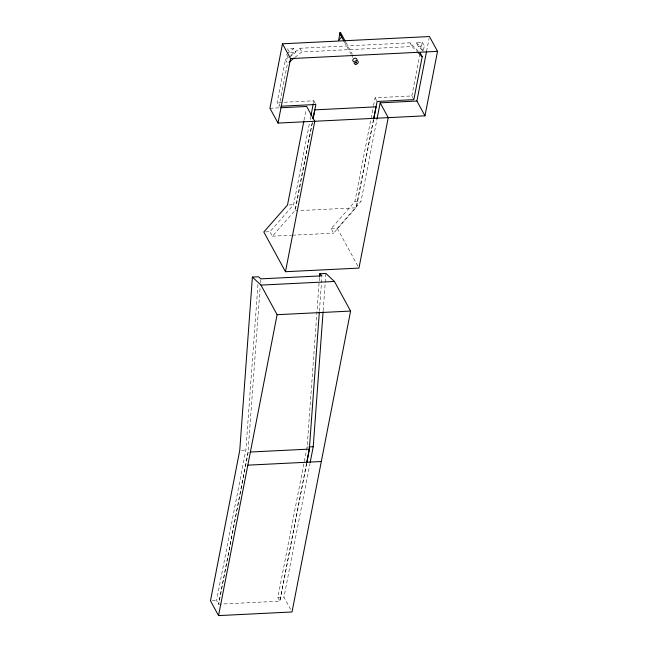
<?xml version="1.0" encoding="UTF-8"?>
<svg xmlns="http://www.w3.org/2000/svg" width="648" height="648" viewBox="0 0 648 648"><rect width="100%" height="100%" fill="white"/><g stroke="black" fill="none" stroke-linecap="round" stroke-linejoin="round"><path stroke-width="0.49" stroke-dasharray="3.24 2.43" d="M306.626 463.587L279.847 601.174L218.611 604.195L216.594 600.494L245.876 450.044L258.001 283.832M248.103 452.126L218.611 604.195L247.892 453.746L260.156 286.918M260.456 282.893L260.674 279.871M306.642 463.02L279.847 601.174L277.83 597.472L307.111 447.023L319.164 281.815M319.237 280.803L319.456 277.781M319.407 311.097L321.392 283.897M321.465 282.884L321.91 276.842M323.158 310.724L325.879 273.448M285.476 59.616L287.493 63.318L279.126 106.304L277.109 102.603L285.476 59.616L290.004 56.028M304.001 120.261L306.107 109.423M265.559 231.887L269.933 231.676L293.625 204.719L309.42 123.557M310.19 119.597L310.773 116.624M313.47 102.765L313.851 100.788L277.109 102.603M312.328 122.674L295.642 208.421L294.678 210.835L272.387 236.188L269.933 231.676M373.564 119.653L356.878 205.4L355.914 207.806L333.623 233.167L331.16 228.647L354.861 201.698L373.353 106.669M373.548 105.681L375.087 97.767L411.828 95.953L413.845 99.654M290.604 609.363L283.954 597.164L309.963 463.547M331.16 228.647L337.284 228.347L360.985 201.398L377.096 118.608M411.828 95.953L420.001 53.946M423.257 51.297L421.24 47.596L422.285 42.217L416.162 42.525L418.179 46.227L423.257 51.297L424.302 45.919L422.285 42.217M426.562 51.427L429.065 38.524M312.255 122.731L294.678 210.835L297.691 210.681M373.491 119.71L355.914 207.806L298.696 210.632M287.242 53.679L293.69 48.568L295.707 52.269L289.259 57.38M290.758 55.436L299.813 48.268L410.038 42.825L418.163 50.933M295.043 57.34L301.83 51.97L412.055 46.526L416.794 51.257M293.69 48.568L287.566 48.867L289.583 52.569L295.707 52.269M418.179 46.227L424.302 45.919M269.941 108.281L279.871 107.787M289.251 204.938L293.625 204.719M354.861 201.698L360.985 201.398M272.387 236.188L291.462 235.248M292.467 235.192L333.623 233.167M241.501 450.263L245.876 450.044M307.111 447.023L308.861 446.934M212.22 600.704L216.594 600.494M277.83 597.472L283.954 597.164M416.162 42.525L421.24 47.596M410.038 42.825L412.055 46.526M345.765 42.177L352.407 54.367M375.087 97.767L377.104 101.469M344.323 41.804L350.965 54.003M351.443 54.869L352.868 57.486M299.813 48.268L301.83 51.97M313.851 100.788L315.868 104.49M286.521 54.246L288.538 57.947M337.284 228.347L357.996 266.32"/><path stroke-width="0.97" d="M319.756 273.756L321.983 275.837L260.747 278.859L258.52 276.777L252.396 277.077L239.752 450.344L210.47 600.793L218.546 615.6L292.029 611.971L350.592 311.072L334.441 281.459L325.879 273.448L319.756 273.756L319.529 276.777M319.334 312.101L309.339 449.105L306.82 462.599M310.157 462.55L313.235 446.715L323.085 311.729M282.488 43.797L269.941 108.281L278.016 123.079L424.975 115.83L437.53 51.346L429.454 36.547L282.488 43.797L290.563 58.603L278.016 123.079M303.807 121.249L287.501 205.027L263.809 231.976L285.476 271.714L358.96 268.094L388.241 117.644L380.165 102.838L416.907 101.023L424.975 115.83M310.959 115.636L313.276 103.761M218.546 615.6L277.109 314.701L260.966 285.088L252.396 277.077M285.476 271.714L314.758 121.265L306.682 106.466L280.868 107.738M306.836 462.024L309.339 449.105L250.112 452.029M373.758 118.665L377.104 101.469L413.845 99.654L422.213 56.668L420.196 52.966M377.096 118.608L380.165 102.838M416.907 101.023L426.562 51.427M373.694 118.722L376.059 106.839L314.823 109.86L313.049 118.77L315.868 104.49L281.119 106.207M340.524 32.935L340.143 32.4L339.536 32.991L343.845 40.937M289.008 62.119L294.289 57.939M290.563 58.603L437.53 51.346M260.966 285.088L334.441 281.459M277.109 314.701L350.592 311.072M309.736 446.893L313.235 446.715M247.828 465.151L321.311 461.522M417.474 51.937L422.213 56.668M340.54 32.594L345.287 41.31M353.533 61.592A2.179 1.66 -28.6 0 1 353.152 59.324A2.179 1.66 -28.6 0 1 355.882 58.271A2.179 1.66 -28.6 0 1 356.732 60.361M355.687 62.492C356.635 63.941 356.975 60.888 355.687 62.492M339.965 33.291L338.572 40.46L341.82 36.685L339.965 33.291M355.849 64.249A2.179 1.66 -28.6 0 0 358.142 61.479A2.179 1.66 -28.6 0 0 354.61 61.649A2.179 1.66 -28.6 0 0 355.849 64.249"/></g></svg>
